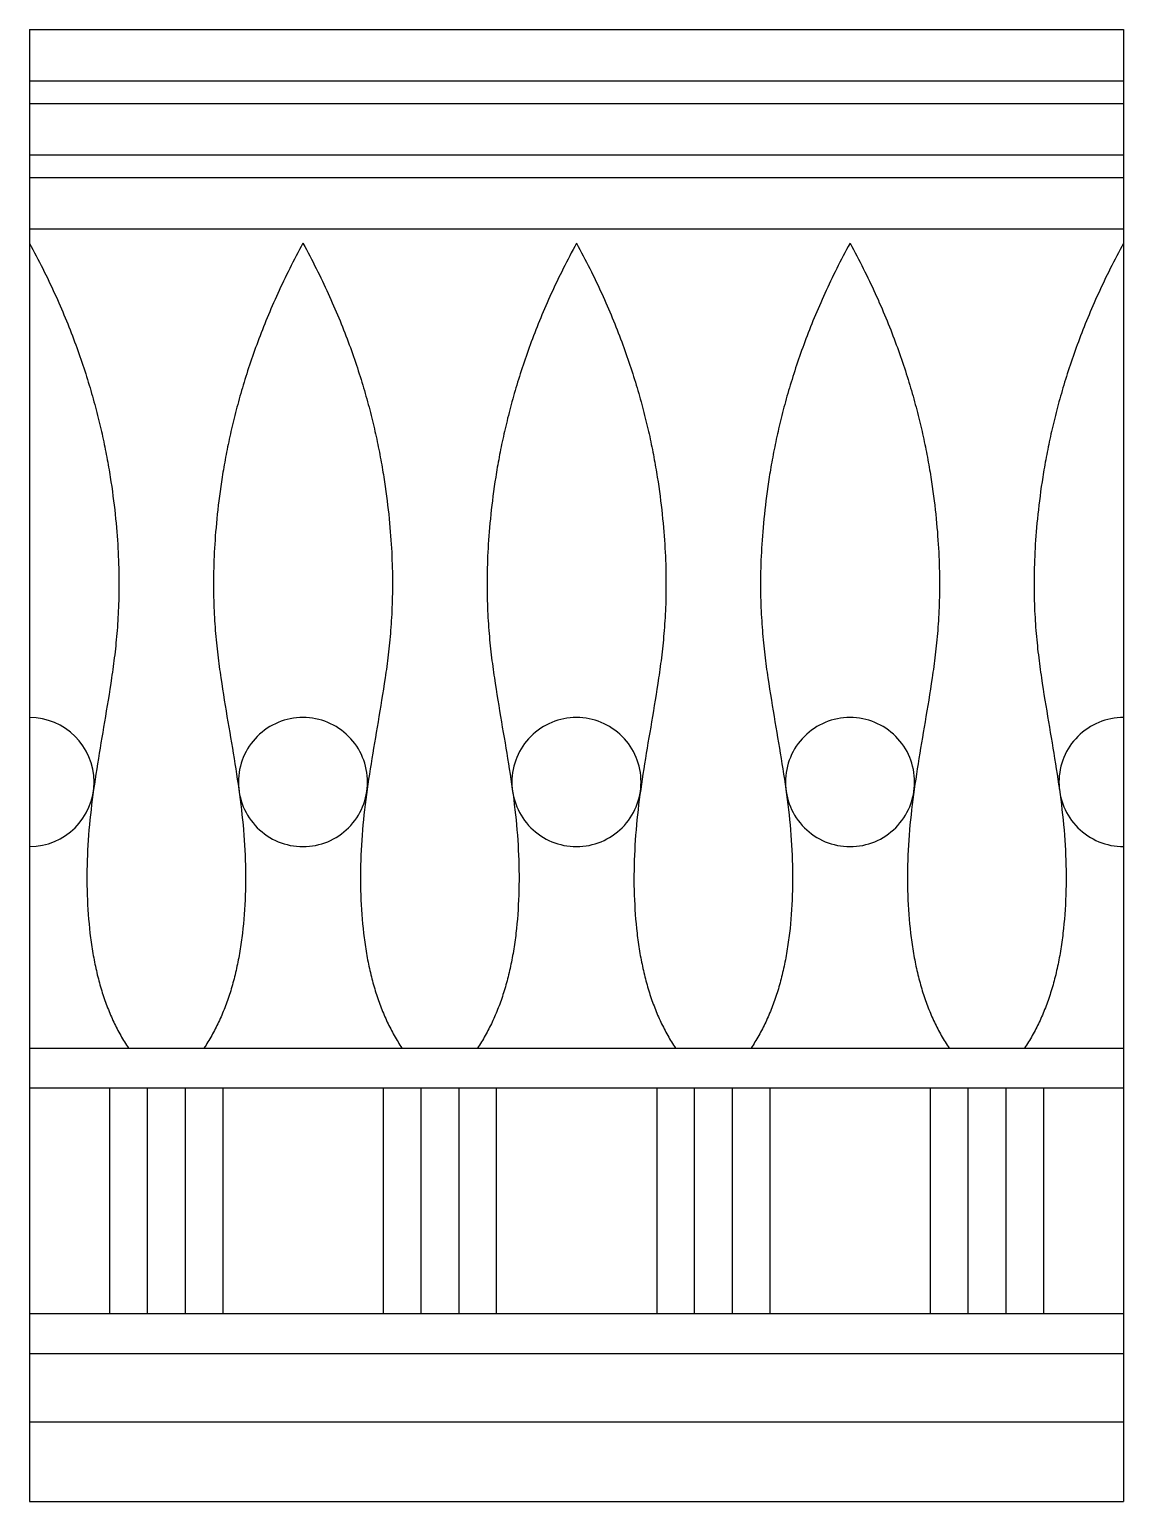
# Model space of a CAD drawing. Extents: x -111 to 2985, y -118 to 122.
# Drawn here: x -110.94 to -83.65, y 4.48 to 41.2 of the extents above; entities that cross this region are included whole.
import ezdxf

# ---------------------------------------------------------------- set-up
doc = ezdxf.new("R2010")
doc.units = 0
doc.layers.add('LAYER_03', color=5, linetype='CONTINUOUS')

msp = doc.modelspace()

# ---------------------------------------------------------------- linework, layer by layer
at = {"layer": 'LAYER_03'}
for points in [[(-110.939, 41.2), (-83.65, 41.2)], [(-110.939, 41.2), (-110.939, 4.476)], [(-83.65, 41.2), (-83.65, 4.476)], [(-110.939, 39.921), (-83.65, 39.921)], [(-110.939, 39.352), (-83.65, 39.352)], [(-110.939, 38.073), (-83.65, 38.073)], [(-110.939, 37.505), (-83.65, 37.505)], [(-110.939, 36.226), (-83.65, 36.226)], [(-110.939, 35.868), (-110.895, 35.788), (-110.853, 35.709), (-110.81, 35.629), (-110.769, 35.55), (-110.727, 35.471), (-110.687, 35.392), (-110.647, 35.314), (-110.607, 35.235), (-110.568, 35.157), (-110.53, 35.079), (-110.492, 35.001), (-110.455, 34.923), (-110.418, 34.845), (-110.381, 34.768), (-110.346, 34.691), (-110.31, 34.614), (-110.275, 34.537), (-110.241, 34.46), (-110.207, 34.384), (-110.174, 34.308), (-110.141, 34.232), (-110.109, 34.156), (-110.077, 34.08), (-110.046, 34.005), (-110.015, 33.929), (-109.984, 33.854), (-109.954, 33.78), (-109.925, 33.705), (-109.896, 33.631), (-109.867, 33.556), (-109.839, 33.483), (-109.812, 33.409), (-109.784, 33.335), (-109.758, 33.262), (-109.731, 33.189), (-109.705, 33.116), (-109.68, 33.043), (-109.655, 32.971), (-109.63, 32.899), (-109.606, 32.827), (-109.582, 32.755), (-109.559, 32.684), (-109.536, 32.612), (-109.514, 32.541), (-109.491, 32.471), (-109.47, 32.4), (-109.448, 32.33), (-109.427, 32.26), (-109.407, 32.19), (-109.387, 32.12), (-109.367, 32.051), (-109.348, 31.982), (-109.329, 31.913), (-109.31, 31.845), (-109.292, 31.777), (-109.274, 31.708), (-109.256, 31.641), (-109.239, 31.573), (-109.222, 31.506), (-109.206, 31.439), (-109.189, 31.372), (-109.174, 31.306), (-109.158, 31.24), (-109.143, 31.174), (-109.128, 31.108), (-109.114, 31.043), (-109.1, 30.977), (-109.086, 30.913), (-109.072, 30.848), (-109.059, 30.784), (-109.046, 30.72), (-109.034, 30.656), (-109.021, 30.593), (-109.009, 30.53), (-108.998, 30.467), (-108.986, 30.404), (-108.975, 30.342), (-108.964, 30.28), (-108.954, 30.218), (-108.943, 30.157), (-108.933, 30.096), (-108.924, 30.035), (-108.905, 29.914), (-108.887, 29.795), (-108.87, 29.677), (-108.855, 29.56), (-108.84, 29.444), (-108.826, 29.329), (-108.813, 29.216), (-108.801, 29.104), (-108.79, 28.994), (-108.779, 28.884), (-108.77, 28.777), (-108.761, 28.67), (-108.753, 28.565), (-108.745, 28.461), (-108.738, 28.358), (-108.732, 28.256), (-108.727, 28.156), (-108.722, 28.057), (-108.718, 27.959), (-108.714, 27.862), (-108.712, 27.766), (-108.709, 27.672), (-108.708, 27.578), (-108.707, 27.486), (-108.706, 27.394), (-108.706, 27.304), (-108.707, 27.214), (-108.708, 27.126), (-108.71, 27.038), (-108.712, 26.952), (-108.715, 26.866), (-108.718, 26.781), (-108.722, 26.697), (-108.726, 26.614), (-108.73, 26.532), (-108.735, 26.45), (-108.74, 26.37), (-108.746, 26.29), (-108.752, 26.21), (-108.759, 26.132), (-108.765, 26.054), (-108.773, 25.977), (-108.78, 25.9), (-108.788, 25.824), (-108.796, 25.749), (-108.804, 25.674), (-108.813, 25.6), (-108.822, 25.526), (-108.831, 25.453), (-108.84, 25.38), (-108.85, 25.308), (-108.86, 25.236), (-108.87, 25.165), (-108.88, 25.094), (-108.89, 25.024), (-108.911, 24.884), (-108.933, 24.745), (-108.954, 24.607), (-108.976, 24.47), (-108.999, 24.334), (-109.021, 24.199), (-109.044, 24.064), (-109.066, 23.931), (-109.089, 23.798), (-109.111, 23.665), (-109.133, 23.533), (-109.155, 23.402), (-109.177, 23.272), (-109.199, 23.142), (-109.22, 23.012), (-109.241, 22.883), (-109.261, 22.754), (-109.281, 22.626), (-109.301, 22.498), (-109.32, 22.37), (-109.338, 22.243), (-109.355, 22.116), (-109.372, 21.989), (-109.388, 21.862), (-109.403, 21.736), (-109.417, 21.61), (-109.431, 21.483), (-109.443, 21.357), (-109.454, 21.231), (-109.464, 21.104), (-109.473, 20.978), (-109.481, 20.852), (-109.488, 20.726), (-109.494, 20.6), (-109.498, 20.474), (-109.502, 20.349), (-109.504, 20.224), (-109.505, 20.1), (-109.505, 19.976), (-109.504, 19.852), (-109.502, 19.729), (-109.498, 19.607), (-109.494, 19.485), (-109.488, 19.364), (-109.481, 19.244), (-109.473, 19.125), (-109.464, 19.006), (-109.453, 18.889), (-109.442, 18.772), (-109.429, 18.657), (-109.422, 18.6), (-109.415, 18.542), (-109.407, 18.486), (-109.399, 18.429), (-109.391, 18.373), (-109.383, 18.317), (-109.374, 18.262), (-109.365, 18.206), (-109.356, 18.151), (-109.346, 18.097), (-109.336, 18.043), (-109.326, 17.989), (-109.316, 17.935), (-109.305, 17.882), (-109.294, 17.829), (-109.282, 17.776), (-109.27, 17.724), (-109.258, 17.672), (-109.246, 17.62), (-109.233, 17.569), (-109.22, 17.518), (-109.207, 17.468), (-109.193, 17.417), (-109.179, 17.367), (-109.165, 17.318), (-109.151, 17.268), (-109.136, 17.219), (-109.121, 17.171), (-109.105, 17.122), (-109.089, 17.074), (-109.073, 17.027), (-109.057, 16.979), (-109.04, 16.932), (-109.023, 16.886), (-109.006, 16.839), (-108.988, 16.793), (-108.97, 16.748), (-108.952, 16.702), (-108.933, 16.657), (-108.914, 16.613), (-108.895, 16.568), (-108.875, 16.524), (-108.856, 16.48), (-108.835, 16.437), (-108.815, 16.394), (-108.794, 16.351), (-108.773, 16.309), (-108.752, 16.267), (-108.73, 16.225), (-108.708, 16.184), (-108.685, 16.143), (-108.663, 16.102), (-108.64, 16.061), (-108.616, 16.021), (-108.593, 15.981), (-108.569, 15.942), (-108.544, 15.903), (-108.52, 15.864), (-108.495, 15.826), (-108.47, 15.788)], [(-104.116, 35.868), (-104.16, 35.788), (-104.203, 35.709), (-104.245, 35.629), (-104.286, 35.55), (-104.328, 35.471), (-104.368, 35.392), (-104.408, 35.314), (-104.448, 35.235), (-104.487, 35.157), (-104.525, 35.079), (-104.563, 35.001), (-104.6, 34.923), (-104.637, 34.845), (-104.674, 34.768), (-104.709, 34.691), (-104.745, 34.614), (-104.78, 34.537), (-104.814, 34.46), (-104.848, 34.384), (-104.881, 34.308), (-104.914, 34.232), (-104.946, 34.156), (-104.978, 34.08), (-105.009, 34.005), (-105.04, 33.929), (-105.071, 33.854), (-105.101, 33.78), (-105.13, 33.705), (-105.159, 33.631), (-105.188, 33.556), (-105.216, 33.483), (-105.243, 33.409), (-105.271, 33.335), (-105.297, 33.262), (-105.324, 33.189), (-105.35, 33.116), (-105.375, 33.043), (-105.4, 32.971), (-105.425, 32.899), (-105.449, 32.827), (-105.473, 32.755), (-105.496, 32.684), (-105.519, 32.612), (-105.541, 32.541), (-105.564, 32.471), (-105.585, 32.4), (-105.607, 32.33), (-105.628, 32.26), (-105.648, 32.19), (-105.668, 32.12), (-105.688, 32.051), (-105.707, 31.982), (-105.726, 31.913), (-105.745, 31.845), (-105.763, 31.777), (-105.781, 31.708), (-105.799, 31.641), (-105.816, 31.573), (-105.833, 31.506), (-105.849, 31.439), (-105.866, 31.372), (-105.881, 31.306), (-105.897, 31.24), (-105.912, 31.174), (-105.927, 31.108), (-105.941, 31.043), (-105.955, 30.977), (-105.969, 30.913), (-105.983, 30.848), (-105.996, 30.784), (-106.009, 30.72), (-106.022, 30.656), (-106.034, 30.593), (-106.046, 30.53), (-106.058, 30.467), (-106.069, 30.404), (-106.08, 30.342), (-106.091, 30.28), (-106.101, 30.218), (-106.112, 30.157), (-106.122, 30.096), (-106.132, 30.035), (-106.15, 29.914), (-106.168, 29.795), (-106.185, 29.677), (-106.2, 29.56), (-106.215, 29.444), (-106.229, 29.329), (-106.242, 29.216), (-106.254, 29.104), (-106.265, 28.994), (-106.276, 28.884), (-106.285, 28.777), (-106.294, 28.67), (-106.303, 28.565), (-106.31, 28.461), (-106.317, 28.358), (-106.323, 28.256), (-106.328, 28.156), (-106.333, 28.057), (-106.337, 27.959), (-106.341, 27.862), (-106.343, 27.766), (-106.346, 27.672), (-106.347, 27.578), (-106.348, 27.486), (-106.349, 27.394), (-106.349, 27.304), (-106.348, 27.214), (-106.347, 27.126), (-106.345, 27.038), (-106.343, 26.952), (-106.34, 26.866), (-106.337, 26.781), (-106.333, 26.697), (-106.329, 26.614), (-106.325, 26.532), (-106.32, 26.45), (-106.315, 26.37), (-106.309, 26.29), (-106.303, 26.21), (-106.296, 26.132), (-106.29, 26.054), (-106.282, 25.977), (-106.275, 25.9), (-106.267, 25.824), (-106.259, 25.749), (-106.251, 25.674), (-106.242, 25.6), (-106.233, 25.526), (-106.224, 25.453), (-106.215, 25.38), (-106.205, 25.308), (-106.195, 25.236), (-106.185, 25.165), (-106.175, 25.094), (-106.165, 25.024), (-106.144, 24.884), (-106.123, 24.745), (-106.101, 24.607), (-106.079, 24.47), (-106.056, 24.334), (-106.034, 24.199), (-106.012, 24.064), (-105.989, 23.931), (-105.967, 23.798), (-105.944, 23.665), (-105.922, 23.533), (-105.9, 23.402), (-105.878, 23.272), (-105.856, 23.142), (-105.835, 23.012), (-105.814, 22.883), (-105.794, 22.754), (-105.774, 22.626), (-105.754, 22.498), (-105.735, 22.37), (-105.717, 22.243), (-105.7, 22.116), (-105.683, 21.989), (-105.667, 21.862), (-105.652, 21.736), (-105.638, 21.61), (-105.624, 21.483), (-105.612, 21.357), (-105.601, 21.231), (-105.591, 21.104), (-105.582, 20.978), (-105.574, 20.852), (-105.567, 20.726), (-105.561, 20.6), (-105.557, 20.474), (-105.553, 20.349), (-105.551, 20.224), (-105.55, 20.1), (-105.55, 19.976), (-105.551, 19.852), (-105.553, 19.729), (-105.557, 19.607), (-105.561, 19.485), (-105.567, 19.364), (-105.574, 19.244), (-105.582, 19.125), (-105.591, 19.006), (-105.602, 18.889), (-105.614, 18.772), (-105.626, 18.657), (-105.633, 18.6), (-105.64, 18.542), (-105.648, 18.486), (-105.656, 18.429), (-105.664, 18.373), (-105.672, 18.317), (-105.681, 18.262), (-105.69, 18.206), (-105.699, 18.151), (-105.709, 18.097), (-105.719, 18.043), (-105.729, 17.989), (-105.74, 17.935), (-105.75, 17.882), (-105.762, 17.829), (-105.773, 17.776), (-105.785, 17.724), (-105.797, 17.672), (-105.809, 17.62), (-105.822, 17.569), (-105.835, 17.518), (-105.848, 17.468), (-105.862, 17.417), (-105.876, 17.367), (-105.89, 17.318), (-105.904, 17.268), (-105.919, 17.219), (-105.934, 17.171), (-105.95, 17.122), (-105.966, 17.074), (-105.982, 17.027), (-105.998, 16.979), (-106.015, 16.932), (-106.032, 16.886), (-106.049, 16.839), (-106.067, 16.793), (-106.085, 16.748), (-106.103, 16.702), (-106.122, 16.657), (-106.141, 16.613), (-106.16, 16.568), (-106.18, 16.524), (-106.199, 16.48), (-106.22, 16.437), (-106.24, 16.394), (-106.261, 16.351), (-106.282, 16.309), (-106.303, 16.267), (-106.325, 16.225), (-106.347, 16.184), (-106.37, 16.143), (-106.392, 16.102), (-106.415, 16.061), (-106.439, 16.021), (-106.462, 15.981), (-106.486, 15.942), (-106.511, 15.903), (-106.535, 15.864), (-106.56, 15.826), (-106.585, 15.788)], [(-104.116, 35.868), (-104.073, 35.788), (-104.03, 35.709), (-103.988, 35.629), (-103.946, 35.55), (-103.905, 35.471), (-103.865, 35.392), (-103.825, 35.314), (-103.785, 35.235), (-103.746, 35.157), (-103.708, 35.079), (-103.67, 35.001), (-103.632, 34.923), (-103.596, 34.845), (-103.559, 34.768), (-103.523, 34.691), (-103.488, 34.614), (-103.453, 34.537), (-103.419, 34.46), (-103.385, 34.384), (-103.352, 34.308), (-103.319, 34.232), (-103.287, 34.156), (-103.255, 34.08), (-103.223, 34.005), (-103.192, 33.929), (-103.162, 33.854), (-103.132, 33.78), (-103.103, 33.705), (-103.074, 33.631), (-103.045, 33.556), (-103.017, 33.483), (-102.989, 33.409), (-102.962, 33.335), (-102.935, 33.262), (-102.909, 33.189), (-102.883, 33.116), (-102.858, 33.043), (-102.833, 32.971), (-102.808, 32.899), (-102.784, 32.827), (-102.76, 32.755), (-102.737, 32.684), (-102.714, 32.612), (-102.691, 32.541), (-102.669, 32.471), (-102.647, 32.4), (-102.626, 32.33), (-102.605, 32.26), (-102.585, 32.19), (-102.564, 32.12), (-102.545, 32.051), (-102.525, 31.982), (-102.506, 31.913), (-102.488, 31.845), (-102.469, 31.777), (-102.451, 31.708), (-102.434, 31.641), (-102.417, 31.573), (-102.4, 31.506), (-102.383, 31.439), (-102.367, 31.372), (-102.351, 31.306), (-102.336, 31.24), (-102.321, 31.174), (-102.306, 31.108), (-102.291, 31.043), (-102.277, 30.977), (-102.263, 30.913), (-102.25, 30.848), (-102.237, 30.784), (-102.224, 30.72), (-102.211, 30.656), (-102.199, 30.593), (-102.187, 30.53), (-102.175, 30.467), (-102.164, 30.404), (-102.153, 30.342), (-102.142, 30.28), (-102.131, 30.218), (-102.121, 30.157), (-102.111, 30.096), (-102.101, 30.035), (-102.083, 29.914), (-102.065, 29.795), (-102.048, 29.677), (-102.033, 29.56), (-102.018, 29.444), (-102.004, 29.329), (-101.991, 29.216), (-101.979, 29.104), (-101.968, 28.994), (-101.957, 28.884), (-101.947, 28.777), (-101.938, 28.67), (-101.93, 28.565), (-101.923, 28.461), (-101.916, 28.358), (-101.91, 28.256), (-101.904, 28.156), (-101.9, 28.057), (-101.896, 27.959), (-101.892, 27.862), (-101.889, 27.766), (-101.887, 27.672), (-101.886, 27.578), (-101.884, 27.486), (-101.884, 27.394), (-101.884, 27.304), (-101.885, 27.214), (-101.886, 27.126), (-101.888, 27.038), (-101.89, 26.952), (-101.893, 26.866), (-101.896, 26.781), (-101.899, 26.697), (-101.903, 26.614), (-101.908, 26.532), (-101.913, 26.45), (-101.918, 26.37), (-101.924, 26.29), (-101.93, 26.21), (-101.936, 26.132), (-101.943, 26.054), (-101.95, 25.977), (-101.958, 25.9), (-101.966, 25.824), (-101.974, 25.749), (-101.982, 25.674), (-101.991, 25.6), (-102, 25.526), (-102.009, 25.453), (-102.018, 25.38), (-102.028, 25.308), (-102.037, 25.236), (-102.047, 25.165), (-102.058, 25.094), (-102.068, 25.024), (-102.089, 24.884), (-102.11, 24.745), (-102.132, 24.607), (-102.154, 24.47), (-102.176, 24.334), (-102.199, 24.199), (-102.221, 24.064), (-102.244, 23.931), (-102.266, 23.798), (-102.289, 23.665), (-102.311, 23.533), (-102.333, 23.402), (-102.355, 23.272), (-102.377, 23.142), (-102.398, 23.012), (-102.419, 22.883), (-102.439, 22.754), (-102.459, 22.626), (-102.479, 22.498), (-102.497, 22.37), (-102.516, 22.243), (-102.533, 22.116), (-102.55, 21.989), (-102.566, 21.862), (-102.581, 21.736), (-102.595, 21.61), (-102.608, 21.483), (-102.621, 21.357), (-102.632, 21.231), (-102.642, 21.104), (-102.651, 20.978), (-102.659, 20.852), (-102.666, 20.726), (-102.671, 20.6), (-102.676, 20.474), (-102.679, 20.349), (-102.682, 20.224), (-102.683, 20.1), (-102.683, 19.976), (-102.682, 19.852), (-102.68, 19.729), (-102.676, 19.607), (-102.671, 19.485), (-102.666, 19.364), (-102.659, 19.244), (-102.651, 19.125), (-102.641, 19.006), (-102.631, 18.889), (-102.619, 18.772), (-102.606, 18.657), (-102.599, 18.6), (-102.592, 18.542), (-102.585, 18.486), (-102.577, 18.429), (-102.569, 18.373), (-102.561, 18.317), (-102.552, 18.262), (-102.543, 18.206), (-102.534, 18.151), (-102.524, 18.097), (-102.514, 18.043), (-102.504, 17.989), (-102.493, 17.935), (-102.482, 17.882), (-102.471, 17.829), (-102.46, 17.776), (-102.448, 17.724), (-102.436, 17.672), (-102.424, 17.62), (-102.411, 17.569), (-102.398, 17.518), (-102.385, 17.468), (-102.371, 17.417), (-102.357, 17.367), (-102.343, 17.318), (-102.328, 17.268), (-102.313, 17.219), (-102.298, 17.171), (-102.283, 17.122), (-102.267, 17.074), (-102.251, 17.027), (-102.235, 16.979), (-102.218, 16.932), (-102.201, 16.886), (-102.183, 16.839), (-102.166, 16.793), (-102.148, 16.748), (-102.129, 16.702), (-102.111, 16.657), (-102.092, 16.613), (-102.073, 16.568), (-102.053, 16.524), (-102.033, 16.48), (-102.013, 16.437), (-101.993, 16.394), (-101.972, 16.351), (-101.951, 16.309), (-101.929, 16.267), (-101.908, 16.225), (-101.886, 16.184), (-101.863, 16.143), (-101.84, 16.102), (-101.817, 16.061), (-101.794, 16.021), (-101.77, 15.981), (-101.746, 15.942), (-101.722, 15.903), (-101.698, 15.864), (-101.673, 15.826), (-101.647, 15.788)], [(-97.294, 35.868), (-97.337, 35.788), (-97.38, 35.709), (-97.423, 35.629), (-97.464, 35.55), (-97.505, 35.471), (-97.546, 35.392), (-97.586, 35.314), (-97.625, 35.235), (-97.664, 35.157), (-97.703, 35.079), (-97.741, 35.001), (-97.778, 34.923), (-97.815, 34.845), (-97.851, 34.768), (-97.887, 34.691), (-97.922, 34.614), (-97.957, 34.537), (-97.992, 34.46), (-98.025, 34.384), (-98.059, 34.308), (-98.092, 34.232), (-98.124, 34.156), (-98.156, 34.08), (-98.187, 34.005), (-98.218, 33.929), (-98.248, 33.854), (-98.278, 33.78), (-98.308, 33.705), (-98.337, 33.631), (-98.365, 33.556), (-98.394, 33.483), (-98.421, 33.409), (-98.448, 33.335), (-98.475, 33.262), (-98.502, 33.189), (-98.527, 33.116), (-98.553, 33.043), (-98.578, 32.971), (-98.602, 32.899), (-98.627, 32.827), (-98.65, 32.755), (-98.674, 32.684), (-98.697, 32.612), (-98.719, 32.541), (-98.741, 32.471), (-98.763, 32.4), (-98.784, 32.33), (-98.805, 32.26), (-98.826, 32.19), (-98.846, 32.12), (-98.866, 32.051), (-98.885, 31.982), (-98.904, 31.913), (-98.923, 31.845), (-98.941, 31.777), (-98.959, 31.708), (-98.977, 31.641), (-98.994, 31.573), (-99.011, 31.506), (-99.027, 31.439), (-99.043, 31.372), (-99.059, 31.306), (-99.075, 31.24), (-99.09, 31.174), (-99.105, 31.108), (-99.119, 31.043), (-99.133, 30.977), (-99.147, 30.913), (-99.161, 30.848), (-99.174, 30.784), (-99.187, 30.72), (-99.199, 30.656), (-99.212, 30.593), (-99.224, 30.53), (-99.235, 30.467), (-99.247, 30.404), (-99.258, 30.342), (-99.269, 30.28), (-99.279, 30.218), (-99.289, 30.157), (-99.299, 30.096), (-99.309, 30.035), (-99.328, 29.914), (-99.346, 29.795), (-99.362, 29.677), (-99.378, 29.56), (-99.393, 29.444), (-99.407, 29.329), (-99.42, 29.216), (-99.432, 29.104), (-99.443, 28.994), (-99.453, 28.884), (-99.463, 28.777), (-99.472, 28.67), (-99.48, 28.565), (-99.488, 28.461), (-99.495, 28.358), (-99.501, 28.256), (-99.506, 28.156), (-99.511, 28.057), (-99.515, 27.959), (-99.518, 27.862), (-99.521, 27.766), (-99.523, 27.672), (-99.525, 27.578), (-99.526, 27.486), (-99.526, 27.394), (-99.526, 27.304), (-99.526, 27.214), (-99.525, 27.126), (-99.523, 27.038), (-99.521, 26.952), (-99.518, 26.866), (-99.515, 26.781), (-99.511, 26.697), (-99.507, 26.614), (-99.503, 26.532), (-99.498, 26.45), (-99.492, 26.37), (-99.487, 26.29), (-99.481, 26.21), (-99.474, 26.132), (-99.467, 26.054), (-99.46, 25.977), (-99.453, 25.9), (-99.445, 25.824), (-99.437, 25.749), (-99.428, 25.674), (-99.42, 25.6), (-99.411, 25.526), (-99.402, 25.453), (-99.392, 25.38), (-99.383, 25.308), (-99.373, 25.236), (-99.363, 25.165), (-99.353, 25.094), (-99.343, 25.024), (-99.322, 24.884), (-99.3, 24.745), (-99.278, 24.607), (-99.256, 24.47), (-99.234, 24.334), (-99.212, 24.199), (-99.189, 24.064), (-99.167, 23.931), (-99.144, 23.798), (-99.122, 23.665), (-99.1, 23.533), (-99.077, 23.402), (-99.056, 23.272), (-99.034, 23.142), (-99.013, 23.012), (-98.992, 22.883), (-98.971, 22.754), (-98.951, 22.626), (-98.932, 22.498), (-98.913, 22.37), (-98.895, 22.243), (-98.877, 22.116), (-98.861, 21.989), (-98.845, 21.862), (-98.83, 21.736), (-98.815, 21.61), (-98.802, 21.483), (-98.79, 21.357), (-98.779, 21.231), (-98.768, 21.104), (-98.759, 20.978), (-98.752, 20.852), (-98.745, 20.726), (-98.739, 20.6), (-98.735, 20.474), (-98.731, 20.349), (-98.729, 20.224), (-98.728, 20.1), (-98.728, 19.976), (-98.729, 19.852), (-98.731, 19.729), (-98.734, 19.607), (-98.739, 19.485), (-98.745, 19.364), (-98.752, 19.244), (-98.76, 19.125), (-98.769, 19.006), (-98.78, 18.889), (-98.791, 18.772), (-98.804, 18.657), (-98.811, 18.6), (-98.818, 18.542), (-98.826, 18.486), (-98.833, 18.429), (-98.842, 18.373), (-98.85, 18.317), (-98.859, 18.262), (-98.868, 18.206), (-98.877, 18.151), (-98.887, 18.097), (-98.896, 18.043), (-98.907, 17.989), (-98.917, 17.935), (-98.928, 17.882), (-98.939, 17.829), (-98.951, 17.776), (-98.962, 17.724), (-98.975, 17.672), (-98.987, 17.62), (-99, 17.569), (-99.013, 17.518), (-99.026, 17.468), (-99.04, 17.417), (-99.053, 17.367), (-99.068, 17.318), (-99.082, 17.268), (-99.097, 17.219), (-99.112, 17.171), (-99.128, 17.122), (-99.143, 17.074), (-99.16, 17.027), (-99.176, 16.979), (-99.193, 16.932), (-99.21, 16.886), (-99.227, 16.839), (-99.245, 16.793), (-99.263, 16.748), (-99.281, 16.702), (-99.3, 16.657), (-99.319, 16.613), (-99.338, 16.568), (-99.357, 16.524), (-99.377, 16.48), (-99.397, 16.437), (-99.418, 16.394), (-99.439, 16.351), (-99.46, 16.309), (-99.481, 16.267), (-99.503, 16.225), (-99.525, 16.184), (-99.547, 16.143), (-99.57, 16.102), (-99.593, 16.061), (-99.616, 16.021), (-99.64, 15.981), (-99.664, 15.942), (-99.688, 15.903), (-99.713, 15.864), (-99.738, 15.826), (-99.763, 15.788)], [(-97.294, 35.868), (-97.251, 35.788), (-97.208, 35.709), (-97.166, 35.629), (-97.124, 35.55), (-97.083, 35.471), (-97.042, 35.392), (-97.002, 35.314), (-96.963, 35.235), (-96.924, 35.157), (-96.885, 35.079), (-96.847, 35.001), (-96.81, 34.923), (-96.773, 34.845), (-96.737, 34.768), (-96.701, 34.691), (-96.666, 34.614), (-96.631, 34.537), (-96.597, 34.46), (-96.563, 34.384), (-96.529, 34.308), (-96.497, 34.232), (-96.464, 34.156), (-96.432, 34.08), (-96.401, 34.005), (-96.37, 33.929), (-96.34, 33.854), (-96.31, 33.78), (-96.28, 33.705), (-96.251, 33.631), (-96.223, 33.556), (-96.195, 33.483), (-96.167, 33.409), (-96.14, 33.335), (-96.113, 33.262), (-96.087, 33.189), (-96.061, 33.116), (-96.035, 33.043), (-96.01, 32.971), (-95.986, 32.899), (-95.962, 32.827), (-95.938, 32.755), (-95.914, 32.684), (-95.892, 32.612), (-95.869, 32.541), (-95.847, 32.471), (-95.825, 32.4), (-95.804, 32.33), (-95.783, 32.26), (-95.762, 32.19), (-95.742, 32.12), (-95.722, 32.051), (-95.703, 31.982), (-95.684, 31.913), (-95.665, 31.845), (-95.647, 31.777), (-95.629, 31.708), (-95.612, 31.641), (-95.594, 31.573), (-95.578, 31.506), (-95.561, 31.439), (-95.545, 31.372), (-95.529, 31.306), (-95.514, 31.24), (-95.498, 31.174), (-95.484, 31.108), (-95.469, 31.043), (-95.455, 30.977), (-95.441, 30.913), (-95.428, 30.848), (-95.414, 30.784), (-95.402, 30.72), (-95.389, 30.656), (-95.377, 30.593), (-95.365, 30.53), (-95.353, 30.467), (-95.342, 30.404), (-95.33, 30.342), (-95.32, 30.28), (-95.309, 30.218), (-95.299, 30.157), (-95.289, 30.096), (-95.279, 30.035), (-95.26, 29.914), (-95.243, 29.795), (-95.226, 29.677), (-95.21, 29.56), (-95.196, 29.444), (-95.182, 29.329), (-95.169, 29.216), (-95.157, 29.104), (-95.145, 28.994), (-95.135, 28.884), (-95.125, 28.777), (-95.116, 28.67), (-95.108, 28.565), (-95.1, 28.461), (-95.094, 28.358), (-95.088, 28.256), (-95.082, 28.156), (-95.077, 28.057), (-95.073, 27.959), (-95.07, 27.862), (-95.067, 27.766), (-95.065, 27.672), (-95.063, 27.578), (-95.062, 27.486), (-95.062, 27.394), (-95.062, 27.304), (-95.063, 27.214), (-95.064, 27.126), (-95.065, 27.038), (-95.068, 26.952), (-95.07, 26.866), (-95.073, 26.781), (-95.077, 26.697), (-95.081, 26.614), (-95.086, 26.532), (-95.091, 26.45), (-95.096, 26.37), (-95.102, 26.29), (-95.108, 26.21), (-95.114, 26.132), (-95.121, 26.054), (-95.128, 25.977), (-95.136, 25.9), (-95.143, 25.824), (-95.151, 25.749), (-95.16, 25.674), (-95.168, 25.6), (-95.177, 25.526), (-95.186, 25.453), (-95.196, 25.38), (-95.205, 25.308), (-95.215, 25.236), (-95.225, 25.165), (-95.235, 25.094), (-95.246, 25.024), (-95.267, 24.884), (-95.288, 24.745), (-95.31, 24.607), (-95.332, 24.47), (-95.354, 24.334), (-95.377, 24.199), (-95.399, 24.064), (-95.422, 23.931), (-95.444, 23.798), (-95.466, 23.665), (-95.489, 23.533), (-95.511, 23.402), (-95.533, 23.272), (-95.554, 23.142), (-95.576, 23.012), (-95.596, 22.883), (-95.617, 22.754), (-95.637, 22.626), (-95.656, 22.498), (-95.675, 22.37), (-95.693, 22.243), (-95.711, 22.116), (-95.728, 21.989), (-95.744, 21.862), (-95.759, 21.736), (-95.773, 21.61), (-95.786, 21.483), (-95.798, 21.357), (-95.81, 21.231), (-95.82, 21.104), (-95.829, 20.978), (-95.837, 20.852), (-95.843, 20.726), (-95.849, 20.6), (-95.854, 20.474), (-95.857, 20.349), (-95.859, 20.224), (-95.861, 20.1), (-95.861, 19.976), (-95.86, 19.852), (-95.857, 19.729), (-95.854, 19.607), (-95.849, 19.485), (-95.843, 19.364), (-95.837, 19.244), (-95.828, 19.125), (-95.819, 19.006), (-95.809, 18.889), (-95.797, 18.772), (-95.784, 18.657), (-95.777, 18.6), (-95.77, 18.542), (-95.763, 18.486), (-95.755, 18.429), (-95.747, 18.373), (-95.738, 18.317), (-95.73, 18.262), (-95.721, 18.206), (-95.711, 18.151), (-95.702, 18.097), (-95.692, 18.043), (-95.682, 17.989), (-95.671, 17.935), (-95.66, 17.882), (-95.649, 17.829), (-95.638, 17.776), (-95.626, 17.724), (-95.614, 17.672), (-95.601, 17.62), (-95.589, 17.569), (-95.576, 17.518), (-95.562, 17.468), (-95.549, 17.417), (-95.535, 17.367), (-95.521, 17.318), (-95.506, 17.268), (-95.491, 17.219), (-95.476, 17.171), (-95.461, 17.122), (-95.445, 17.074), (-95.429, 17.027), (-95.412, 16.979), (-95.396, 16.932), (-95.378, 16.886), (-95.361, 16.839), (-95.343, 16.793), (-95.326, 16.748), (-95.307, 16.702), (-95.289, 16.657), (-95.27, 16.613), (-95.25, 16.568), (-95.231, 16.524), (-95.211, 16.48), (-95.191, 16.437), (-95.17, 16.394), (-95.15, 16.351), (-95.128, 16.309), (-95.107, 16.267), (-95.085, 16.225), (-95.063, 16.184), (-95.041, 16.143), (-95.018, 16.102), (-94.995, 16.061), (-94.972, 16.021), (-94.948, 15.981), (-94.924, 15.942), (-94.9, 15.903), (-94.875, 15.864), (-94.85, 15.826), (-94.825, 15.788)], [(-90.472, 35.868), (-90.515, 35.788), (-90.558, 35.709), (-90.6, 35.629), (-90.642, 35.55), (-90.683, 35.471), (-90.724, 35.392), (-90.764, 35.314), (-90.803, 35.235), (-90.842, 35.157), (-90.881, 35.079), (-90.918, 35.001), (-90.956, 34.923), (-90.993, 34.845), (-91.029, 34.768), (-91.065, 34.691), (-91.1, 34.614), (-91.135, 34.537), (-91.169, 34.46), (-91.203, 34.384), (-91.236, 34.308), (-91.269, 34.232), (-91.302, 34.156), (-91.333, 34.08), (-91.365, 34.005), (-91.396, 33.929), (-91.426, 33.854), (-91.456, 33.78), (-91.486, 33.705), (-91.515, 33.631), (-91.543, 33.556), (-91.571, 33.483), (-91.599, 33.409), (-91.626, 33.335), (-91.653, 33.262), (-91.679, 33.189), (-91.705, 33.116), (-91.731, 33.043), (-91.756, 32.971), (-91.78, 32.899), (-91.804, 32.827), (-91.828, 32.755), (-91.852, 32.684), (-91.874, 32.612), (-91.897, 32.541), (-91.919, 32.471), (-91.941, 32.4), (-91.962, 32.33), (-91.983, 32.26), (-92.004, 32.19), (-92.024, 32.12), (-92.044, 32.051), (-92.063, 31.982), (-92.082, 31.913), (-92.101, 31.845), (-92.119, 31.777), (-92.137, 31.708), (-92.154, 31.641), (-92.172, 31.573), (-92.188, 31.506), (-92.205, 31.439), (-92.221, 31.372), (-92.237, 31.306), (-92.252, 31.24), (-92.267, 31.174), (-92.282, 31.108), (-92.297, 31.043), (-92.311, 30.977), (-92.325, 30.913), (-92.338, 30.848), (-92.351, 30.784), (-92.364, 30.72), (-92.377, 30.656), (-92.389, 30.593), (-92.401, 30.53), (-92.413, 30.467), (-92.424, 30.404), (-92.436, 30.342), (-92.446, 30.28), (-92.457, 30.218), (-92.467, 30.157), (-92.477, 30.096), (-92.487, 30.035), (-92.506, 29.914), (-92.523, 29.795), (-92.54, 29.677), (-92.556, 29.56), (-92.57, 29.444), (-92.584, 29.329), (-92.597, 29.216), (-92.609, 29.104), (-92.621, 28.994), (-92.631, 28.884), (-92.641, 28.777), (-92.65, 28.67), (-92.658, 28.565), (-92.665, 28.461), (-92.672, 28.358), (-92.678, 28.256), (-92.684, 28.156), (-92.689, 28.057), (-92.693, 27.959), (-92.696, 27.862), (-92.699, 27.766), (-92.701, 27.672), (-92.703, 27.578), (-92.704, 27.486), (-92.704, 27.394), (-92.704, 27.304), (-92.703, 27.214), (-92.702, 27.126), (-92.701, 27.038), (-92.698, 26.952), (-92.696, 26.866), (-92.693, 26.781), (-92.689, 26.697), (-92.685, 26.614), (-92.68, 26.532), (-92.675, 26.45), (-92.67, 26.37), (-92.664, 26.29), (-92.658, 26.21), (-92.652, 26.132), (-92.645, 26.054), (-92.638, 25.977), (-92.63, 25.9), (-92.623, 25.824), (-92.615, 25.749), (-92.606, 25.674), (-92.598, 25.6), (-92.589, 25.526), (-92.58, 25.453), (-92.57, 25.38), (-92.561, 25.308), (-92.551, 25.236), (-92.541, 25.165), (-92.531, 25.094), (-92.52, 25.024), (-92.499, 24.884), (-92.478, 24.745), (-92.456, 24.607), (-92.434, 24.47), (-92.412, 24.334), (-92.389, 24.199), (-92.367, 24.064), (-92.344, 23.931), (-92.322, 23.798), (-92.3, 23.665), (-92.277, 23.533), (-92.255, 23.402), (-92.233, 23.272), (-92.212, 23.142), (-92.19, 23.012), (-92.17, 22.883), (-92.149, 22.754), (-92.129, 22.626), (-92.11, 22.498), (-92.091, 22.37), (-92.073, 22.243), (-92.055, 22.116), (-92.038, 21.989), (-92.022, 21.862), (-92.007, 21.736), (-91.993, 21.61), (-91.98, 21.483), (-91.968, 21.357), (-91.956, 21.231), (-91.946, 21.104), (-91.937, 20.978), (-91.929, 20.852), (-91.922, 20.726), (-91.917, 20.6), (-91.912, 20.474), (-91.909, 20.349), (-91.907, 20.224), (-91.905, 20.1), (-91.905, 19.976), (-91.906, 19.852), (-91.909, 19.729), (-91.912, 19.607), (-91.917, 19.485), (-91.923, 19.364), (-91.929, 19.244), (-91.938, 19.125), (-91.947, 19.006), (-91.957, 18.889), (-91.969, 18.772), (-91.982, 18.657), (-91.989, 18.6), (-91.996, 18.542), (-92.003, 18.486), (-92.011, 18.429), (-92.019, 18.373), (-92.028, 18.317), (-92.036, 18.262), (-92.045, 18.206), (-92.055, 18.151), (-92.064, 18.097), (-92.074, 18.043), (-92.084, 17.989), (-92.095, 17.935), (-92.106, 17.882), (-92.117, 17.829), (-92.128, 17.776), (-92.14, 17.724), (-92.152, 17.672), (-92.165, 17.62), (-92.177, 17.569), (-92.19, 17.518), (-92.204, 17.468), (-92.217, 17.417), (-92.231, 17.367), (-92.245, 17.318), (-92.26, 17.268), (-92.275, 17.219), (-92.29, 17.171), (-92.305, 17.122), (-92.321, 17.074), (-92.337, 17.027), (-92.354, 16.979), (-92.37, 16.932), (-92.387, 16.886), (-92.405, 16.839), (-92.422, 16.793), (-92.44, 16.748), (-92.459, 16.702), (-92.477, 16.657), (-92.496, 16.613), (-92.515, 16.568), (-92.535, 16.524), (-92.555, 16.48), (-92.575, 16.437), (-92.596, 16.394), (-92.616, 16.351), (-92.637, 16.309), (-92.659, 16.267), (-92.681, 16.225), (-92.703, 16.184), (-92.725, 16.143), (-92.748, 16.102), (-92.771, 16.061), (-92.794, 16.021), (-92.818, 15.981), (-92.842, 15.942), (-92.866, 15.903), (-92.891, 15.864), (-92.916, 15.826), (-92.941, 15.788)], [(-90.472, 35.868), (-90.428, 35.788), (-90.386, 35.709), (-90.343, 35.629), (-90.302, 35.55), (-90.261, 35.471), (-90.22, 35.392), (-90.18, 35.314), (-90.141, 35.235), (-90.102, 35.157), (-90.063, 35.079), (-90.025, 35.001), (-89.988, 34.923), (-89.951, 34.845), (-89.915, 34.768), (-89.879, 34.691), (-89.843, 34.614), (-89.809, 34.537), (-89.774, 34.46), (-89.741, 34.384), (-89.707, 34.308), (-89.674, 34.232), (-89.642, 34.156), (-89.61, 34.08), (-89.579, 34.005), (-89.548, 33.929), (-89.518, 33.854), (-89.488, 33.78), (-89.458, 33.705), (-89.429, 33.631), (-89.401, 33.556), (-89.372, 33.483), (-89.345, 33.409), (-89.318, 33.335), (-89.291, 33.262), (-89.264, 33.189), (-89.239, 33.116), (-89.213, 33.043), (-89.188, 32.971), (-89.163, 32.899), (-89.139, 32.827), (-89.116, 32.755), (-89.092, 32.684), (-89.069, 32.612), (-89.047, 32.541), (-89.025, 32.471), (-89.003, 32.4), (-88.982, 32.33), (-88.961, 32.26), (-88.94, 32.19), (-88.92, 32.12), (-88.9, 32.051), (-88.881, 31.982), (-88.862, 31.913), (-88.843, 31.845), (-88.825, 31.777), (-88.807, 31.708), (-88.789, 31.641), (-88.772, 31.573), (-88.755, 31.506), (-88.739, 31.439), (-88.723, 31.372), (-88.707, 31.306), (-88.691, 31.24), (-88.676, 31.174), (-88.661, 31.108), (-88.647, 31.043), (-88.633, 30.977), (-88.619, 30.913), (-88.605, 30.848), (-88.592, 30.784), (-88.579, 30.72), (-88.567, 30.656), (-88.554, 30.593), (-88.542, 30.53), (-88.531, 30.467), (-88.519, 30.404), (-88.508, 30.342), (-88.497, 30.28), (-88.487, 30.218), (-88.476, 30.157), (-88.466, 30.096), (-88.457, 30.035), (-88.438, 29.914), (-88.42, 29.795), (-88.404, 29.677), (-88.388, 29.56), (-88.373, 29.444), (-88.359, 29.329), (-88.346, 29.216), (-88.334, 29.104), (-88.323, 28.994), (-88.313, 28.884), (-88.303, 28.777), (-88.294, 28.67), (-88.286, 28.565), (-88.278, 28.461), (-88.271, 28.358), (-88.265, 28.256), (-88.26, 28.156), (-88.255, 28.057), (-88.251, 27.959), (-88.248, 27.862), (-88.245, 27.766), (-88.243, 27.672), (-88.241, 27.578), (-88.24, 27.486), (-88.239, 27.394), (-88.24, 27.304), (-88.24, 27.214), (-88.241, 27.126), (-88.243, 27.038), (-88.245, 26.952), (-88.248, 26.866), (-88.251, 26.781), (-88.255, 26.697), (-88.259, 26.614), (-88.263, 26.532), (-88.268, 26.45), (-88.274, 26.37), (-88.279, 26.29), (-88.285, 26.21), (-88.292, 26.132), (-88.299, 26.054), (-88.306, 25.977), (-88.313, 25.9), (-88.321, 25.824), (-88.329, 25.749), (-88.338, 25.674), (-88.346, 25.6), (-88.355, 25.526), (-88.364, 25.453), (-88.374, 25.38), (-88.383, 25.308), (-88.393, 25.236), (-88.403, 25.165), (-88.413, 25.094), (-88.423, 25.024), (-88.444, 24.884), (-88.466, 24.745), (-88.488, 24.607), (-88.51, 24.47), (-88.532, 24.334), (-88.554, 24.199), (-88.577, 24.064), (-88.599, 23.931), (-88.622, 23.798), (-88.644, 23.665), (-88.666, 23.533), (-88.689, 23.402), (-88.71, 23.272), (-88.732, 23.142), (-88.753, 23.012), (-88.774, 22.883), (-88.795, 22.754), (-88.815, 22.626), (-88.834, 22.498), (-88.853, 22.37), (-88.871, 22.243), (-88.889, 22.116), (-88.905, 21.989), (-88.921, 21.862), (-88.936, 21.736), (-88.951, 21.61), (-88.964, 21.483), (-88.976, 21.357), (-88.987, 21.231), (-88.997, 21.104), (-89.007, 20.978), (-89.014, 20.852), (-89.021, 20.726), (-89.027, 20.6), (-89.031, 20.474), (-89.035, 20.349), (-89.037, 20.224), (-89.038, 20.1), (-89.038, 19.976), (-89.037, 19.852), (-89.035, 19.729), (-89.032, 19.607), (-89.027, 19.485), (-89.021, 19.364), (-89.014, 19.244), (-89.006, 19.125), (-88.997, 19.006), (-88.986, 18.889), (-88.975, 18.772), (-88.962, 18.657), (-88.955, 18.6), (-88.948, 18.542), (-88.94, 18.486), (-88.933, 18.429), (-88.924, 18.373), (-88.916, 18.317), (-88.907, 18.262), (-88.898, 18.206), (-88.889, 18.151), (-88.879, 18.097), (-88.869, 18.043), (-88.859, 17.989), (-88.849, 17.935), (-88.838, 17.882), (-88.827, 17.829), (-88.815, 17.776), (-88.804, 17.724), (-88.791, 17.672), (-88.779, 17.62), (-88.766, 17.569), (-88.753, 17.518), (-88.74, 17.468), (-88.726, 17.417), (-88.713, 17.367), (-88.698, 17.318), (-88.684, 17.268), (-88.669, 17.219), (-88.654, 17.171), (-88.638, 17.122), (-88.622, 17.074), (-88.606, 17.027), (-88.59, 16.979), (-88.573, 16.932), (-88.556, 16.886), (-88.539, 16.839), (-88.521, 16.793), (-88.503, 16.748), (-88.485, 16.702), (-88.466, 16.657), (-88.447, 16.613), (-88.428, 16.568), (-88.409, 16.524), (-88.389, 16.48), (-88.369, 16.437), (-88.348, 16.394), (-88.327, 16.351), (-88.306, 16.309), (-88.285, 16.267), (-88.263, 16.225), (-88.241, 16.184), (-88.219, 16.143), (-88.196, 16.102), (-88.173, 16.061), (-88.15, 16.021), (-88.126, 15.981), (-88.102, 15.942), (-88.078, 15.903), (-88.053, 15.864), (-88.028, 15.826), (-88.003, 15.788)], [(-83.65, 35.868), (-83.693, 35.788), (-83.736, 35.709), (-83.778, 35.629), (-83.82, 35.55), (-83.861, 35.471), (-83.901, 35.392), (-83.941, 35.314), (-83.981, 35.235), (-84.02, 35.157), (-84.058, 35.079), (-84.096, 35.001), (-84.134, 34.923), (-84.17, 34.845), (-84.207, 34.768), (-84.243, 34.691), (-84.278, 34.614), (-84.313, 34.537), (-84.347, 34.46), (-84.381, 34.384), (-84.414, 34.308), (-84.447, 34.232), (-84.479, 34.156), (-84.511, 34.08), (-84.543, 34.005), (-84.573, 33.929), (-84.604, 33.854), (-84.634, 33.78), (-84.663, 33.705), (-84.692, 33.631), (-84.721, 33.556), (-84.749, 33.483), (-84.777, 33.409), (-84.804, 33.335), (-84.831, 33.262), (-84.857, 33.189), (-84.883, 33.116), (-84.908, 33.043), (-84.933, 32.971), (-84.958, 32.899), (-84.982, 32.827), (-85.006, 32.755), (-85.029, 32.684), (-85.052, 32.612), (-85.075, 32.541), (-85.097, 32.471), (-85.119, 32.4), (-85.14, 32.33), (-85.161, 32.26), (-85.181, 32.19), (-85.201, 32.12), (-85.221, 32.051), (-85.241, 31.982), (-85.26, 31.913), (-85.278, 31.845), (-85.297, 31.777), (-85.315, 31.708), (-85.332, 31.641), (-85.349, 31.573), (-85.366, 31.506), (-85.383, 31.439), (-85.399, 31.372), (-85.415, 31.306), (-85.43, 31.24), (-85.445, 31.174), (-85.46, 31.108), (-85.475, 31.043), (-85.489, 30.977), (-85.502, 30.913), (-85.516, 30.848), (-85.529, 30.784), (-85.542, 30.72), (-85.555, 30.656), (-85.567, 30.593), (-85.579, 30.53), (-85.591, 30.467), (-85.602, 30.404), (-85.613, 30.342), (-85.624, 30.28), (-85.635, 30.218), (-85.645, 30.157), (-85.655, 30.096), (-85.665, 30.035), (-85.683, 29.914), (-85.701, 29.795), (-85.718, 29.677), (-85.733, 29.56), (-85.748, 29.444), (-85.762, 29.329), (-85.775, 29.216), (-85.787, 29.104), (-85.798, 28.994), (-85.809, 28.884), (-85.819, 28.777), (-85.828, 28.67), (-85.836, 28.565), (-85.843, 28.461), (-85.85, 28.358), (-85.856, 28.256), (-85.862, 28.156), (-85.866, 28.057), (-85.87, 27.959), (-85.874, 27.862), (-85.877, 27.766), (-85.879, 27.672), (-85.88, 27.578), (-85.881, 27.486), (-85.882, 27.394), (-85.882, 27.304), (-85.881, 27.214), (-85.88, 27.126), (-85.878, 27.038), (-85.876, 26.952), (-85.873, 26.866), (-85.87, 26.781), (-85.867, 26.697), (-85.863, 26.614), (-85.858, 26.532), (-85.853, 26.45), (-85.848, 26.37), (-85.842, 26.29), (-85.836, 26.21), (-85.83, 26.132), (-85.823, 26.054), (-85.816, 25.977), (-85.808, 25.9), (-85.8, 25.824), (-85.792, 25.749), (-85.784, 25.674), (-85.775, 25.6), (-85.766, 25.526), (-85.757, 25.453), (-85.748, 25.38), (-85.738, 25.308), (-85.729, 25.236), (-85.719, 25.165), (-85.708, 25.094), (-85.698, 25.024), (-85.677, 24.884), (-85.656, 24.745), (-85.634, 24.607), (-85.612, 24.47), (-85.59, 24.334), (-85.567, 24.199), (-85.545, 24.064), (-85.522, 23.931), (-85.5, 23.798), (-85.477, 23.665), (-85.455, 23.533), (-85.433, 23.402), (-85.411, 23.272), (-85.389, 23.142), (-85.368, 23.012), (-85.347, 22.883), (-85.327, 22.754), (-85.307, 22.626), (-85.287, 22.498), (-85.269, 22.37), (-85.25, 22.243), (-85.233, 22.116), (-85.216, 21.989), (-85.2, 21.862), (-85.185, 21.736), (-85.171, 21.61), (-85.158, 21.483), (-85.145, 21.357), (-85.134, 21.231), (-85.124, 21.104), (-85.115, 20.978), (-85.107, 20.852), (-85.1, 20.726), (-85.095, 20.6), (-85.09, 20.474), (-85.087, 20.349), (-85.084, 20.224), (-85.083, 20.1), (-85.083, 19.976), (-85.084, 19.852), (-85.086, 19.729), (-85.09, 19.607), (-85.094, 19.485), (-85.1, 19.364), (-85.107, 19.244), (-85.115, 19.125), (-85.125, 19.006), (-85.135, 18.889), (-85.147, 18.772), (-85.16, 18.657), (-85.166, 18.6), (-85.174, 18.542), (-85.181, 18.486), (-85.189, 18.429), (-85.197, 18.373), (-85.205, 18.317), (-85.214, 18.262), (-85.223, 18.206), (-85.232, 18.151), (-85.242, 18.097), (-85.252, 18.043), (-85.262, 17.989), (-85.273, 17.935), (-85.284, 17.882), (-85.295, 17.829), (-85.306, 17.776), (-85.318, 17.724), (-85.33, 17.672), (-85.342, 17.62), (-85.355, 17.569), (-85.368, 17.518), (-85.381, 17.468), (-85.395, 17.417), (-85.409, 17.367), (-85.423, 17.318), (-85.438, 17.268), (-85.453, 17.219), (-85.468, 17.171), (-85.483, 17.122), (-85.499, 17.074), (-85.515, 17.027), (-85.531, 16.979), (-85.548, 16.932), (-85.565, 16.886), (-85.583, 16.839), (-85.6, 16.793), (-85.618, 16.748), (-85.636, 16.702), (-85.655, 16.657), (-85.674, 16.613), (-85.693, 16.568), (-85.713, 16.524), (-85.733, 16.48), (-85.753, 16.437), (-85.773, 16.394), (-85.794, 16.351), (-85.815, 16.309), (-85.837, 16.267), (-85.858, 16.225), (-85.88, 16.184), (-85.903, 16.143), (-85.926, 16.102), (-85.949, 16.061), (-85.972, 16.021), (-85.996, 15.981), (-86.02, 15.942), (-86.044, 15.903), (-86.068, 15.864), (-86.093, 15.826), (-86.119, 15.788)], [(-110.939, 15.788), (-83.65, 15.788)], [(-110.939, 14.793), (-83.65, 14.793)], [(-108.939, 14.793), (-108.939, 9.166)], [(-108.001, 14.793), (-108.001, 9.166)], [(-107.054, 14.793), (-107.054, 9.166)], [(-106.116, 14.793), (-106.116, 9.166)], [(-102.116, 14.793), (-102.116, 9.166)], [(-101.178, 14.793), (-101.178, 9.166)], [(-100.232, 14.793), (-100.232, 9.166)], [(-99.294, 14.793), (-99.294, 9.166)], [(-95.294, 14.793), (-95.294, 9.166)], [(-94.356, 14.793), (-94.356, 9.166)], [(-93.41, 14.793), (-93.41, 9.166)], [(-92.472, 14.793), (-92.472, 9.166)], [(-88.472, 14.793), (-88.472, 9.166)], [(-87.534, 14.793), (-87.534, 9.166)], [(-86.588, 14.793), (-86.588, 9.166)], [(-85.65, 14.793), (-85.65, 9.166)], [(-110.939, 9.166), (-83.65, 9.166)], [(-110.939, 8.171), (-83.65, 8.171)], [(-110.939, 6.466), (-83.65, 6.466)], [(-110.939, 4.476), (-83.65, 4.476)]]:
    msp.add_lwpolyline(points, dxfattribs=at)
for points in [[(-110.939, 20.815, 1), (-110.939, 24.036)], [(-83.65, 24.036, 0.414214), (-85.26, 22.425, 0.414214), (-83.65, 20.815)]]:
    msp.add_lwpolyline(points, format="xyb", dxfattribs=at)
for points in [[(-104.116, 24.036, 0.414214), (-105.727, 22.425, 0.414214), (-104.116, 20.815, 0.414214), (-102.506, 22.425, 0.414214)], [(-97.294, 24.036, 0.414214), (-98.905, 22.425, 0.414214), (-97.294, 20.815, 0.414214), (-95.684, 22.425, 0.414214)], [(-90.472, 24.036, 0.414214), (-92.082, 22.425, 0.414214), (-90.472, 20.815, 0.414214), (-88.861, 22.425, 0.414214)]]:
    msp.add_lwpolyline(points, format="xyb", close=True, dxfattribs=at)

doc.saveas('drawing.dxf')
